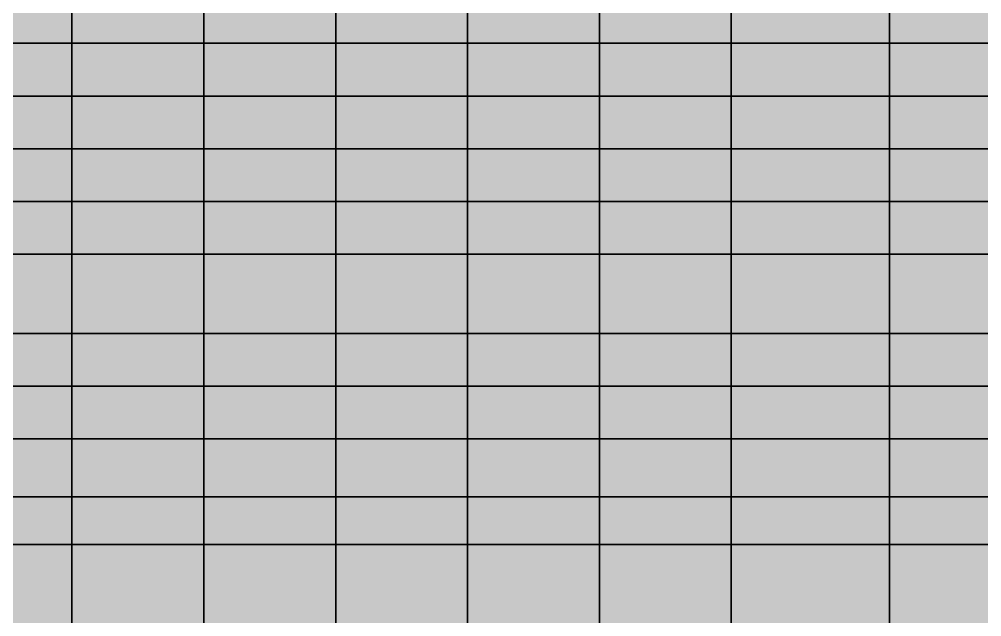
# Model space of a CAD drawing. Header units: inches. Extents: x -100 to 146, y -140 to 41.
# Drawn here: x 63.5 to 81.75, y -29.87 to -18.54 of the extents above; entities that cross this region are included whole.
import ezdxf

# ---------------------------------------------------------------- set-up
doc = ezdxf.new("R2010")
doc.units = ezdxf.units.IN
doc.header["$MEASUREMENT"] = 0
for name, color, linetype in [('Contour 1-01', 7, 'Continuous'), ('Mesh-Ac1①', 7, 'Continuous'), ('Mesh-埋立土(水中)', 7, 'Continuous'), ('Undeformed Mesh-Ac1①', 7, 'Continuous'), ('Undeformed Mesh-埋立土(水中)', 7, 'Continuous')]:
    doc.layers.add(name, color=color, linetype=linetype)

msp = doc.modelspace()

# ---------------------------------------------------------------- linework, layer by layer
at = {"color": 7, "true_color": 0xffffff, "transparency": 33554687}
for points in [[(62.5, -19), (64.5, -19), (64.5, -18)], [(62.5, -19), (64.5, -18), (62.5, -18)], [(64.5, -19), (67, -19), (67, -18)], [(64.5, -19), (67, -18), (64.5, -18)], [(69.5, -19), (69.5, -18), (67, -18)], [(69.5, -19), (67, -18), (67, -19)], [(69.5, -19), (72, -19), (72, -18)], [(69.5, -19), (72, -18), (69.5, -18)], [(74.5, -19), (74.5, -18), (72, -18)], [(74.5, -19), (72, -18), (72, -19)], [(74.5, -19), (77, -19), (77, -18)], [(74.5, -19), (77, -18), (74.5, -18)], [(80, -19), (80, -18), (77, -18)], [(80, -19), (77, -18), (77, -19)], [(80, -19), (84, -19), (84, -18)], [(80, -19), (84, -18), (80, -18)], [(62.5, -20), (64.5, -20), (64.5, -19)], [(62.5, -20), (64.5, -19), (62.5, -19)], [(64.5, -20), (67, -20), (67, -19)], [(64.5, -20), (67, -19), (64.5, -19)], [(67, -20), (69.5, -20), (69.5, -19)], [(67, -20), (69.5, -19), (67, -19)], [(69.5, -20), (72, -20), (72, -19)], [(69.5, -20), (72, -19), (69.5, -19)], [(74.5, -20), (74.5, -19), (72, -19)], [(74.5, -20), (72, -19), (72, -20)], [(74.5, -20), (77, -20), (77, -19)], [(74.5, -20), (77, -19), (74.5, -19)], [(77, -20), (80, -20), (80, -19)], [(77, -20), (80, -19), (77, -19)], [(80, -20), (84, -20), (84, -19)], [(80, -20), (84, -19), (80, -19)], [(62.5, -21), (64.5, -21), (64.5, -20)], [(62.5, -21), (64.5, -20), (62.5, -20)], [(64.5, -21), (67, -21), (67, -20)], [(64.5, -21), (67, -20), (64.5, -20)], [(67, -21), (69.5, -21), (69.5, -20)], [(67, -21), (69.5, -20), (67, -20)], [(69.5, -21), (72, -21), (72, -20)], [(69.5, -21), (72, -20), (69.5, -20)], [(74.5, -21), (74.5, -20), (72, -20)], [(74.5, -21), (72, -20), (72, -21)], [(74.5, -21), (77, -21), (77, -20)], [(74.5, -21), (77, -20), (74.5, -20)], [(77, -21), (80, -21), (80, -20)], [(77, -21), (80, -20), (77, -20)], [(80, -21), (84, -21), (84, -20)], [(80, -21), (84, -20), (80, -20)], [(62.5, -22), (64.5, -22), (64.5, -21)], [(62.5, -22), (64.5, -21), (62.5, -21)], [(64.5, -22), (67, -22), (67, -21)], [(64.5, -22), (67, -21), (64.5, -21)], [(67, -22), (69.5, -22), (69.5, -21)], [(67, -22), (69.5, -21), (67, -21)], [(69.5, -22), (72, -22), (72, -21)], [(69.5, -22), (72, -21), (69.5, -21)], [(74.5, -22), (74.5, -21), (72, -21)], [(74.5, -22), (72, -21), (72, -22)], [(74.5, -22), (77, -22), (77, -21)], [(74.5, -22), (77, -21), (74.5, -21)], [(77, -22), (80, -22), (80, -21)], [(77, -22), (80, -21), (77, -21)], [(80, -22), (84, -22), (84, -21)], [(80, -22), (84, -21), (80, -21)], [(62.5, -23), (64.5, -23), (64.5, -22)], [(62.5, -23), (64.5, -22), (62.5, -22)], [(64.5, -23), (67, -23), (67, -22)], [(64.5, -23), (67, -22), (64.5, -22)], [(67, -23), (69.5, -23), (69.5, -22)], [(67, -23), (69.5, -22), (67, -22)], [(69.5, -23), (72, -23), (72, -22)], [(69.5, -23), (72, -22), (69.5, -22)], [(72, -23), (74.5, -23), (74.5, -22)], [(72, -23), (74.5, -22), (72, -22)], [(74.5, -23), (77, -23), (77, -22)], [(74.5, -23), (77, -22), (74.5, -22)], [(77, -23), (80, -23), (80, -22)], [(77, -23), (80, -22), (77, -22)], [(80, -23), (84, -23), (84, -22)], [(80, -23), (84, -22), (80, -22)], [(62.5, -24.5), (64.5, -24.5), (64.5, -23)], [(62.5, -24.5), (64.5, -23), (62.5, -23)], [(64.5, -24.5), (67, -24.5), (67, -23)], [(64.5, -24.5), (67, -23), (64.5, -23)], [(67, -24.5), (69.5, -24.5), (69.5, -23)], [(67, -24.5), (69.5, -23), (67, -23)], [(69.5, -24.5), (72, -24.5), (72, -23)], [(69.5, -24.5), (72, -23), (69.5, -23)], [(74.5, -24.5), (74.5, -23), (72, -23)], [(74.5, -24.5), (72, -23), (72, -24.5)], [(74.5, -24.5), (77, -24.5), (77, -23)], [(74.5, -24.5), (77, -23), (74.5, -23)], [(77, -24.5), (80, -24.5), (80, -23)], [(77, -24.5), (80, -23), (77, -23)], [(80, -24.5), (84, -24.5), (84, -23)], [(80, -24.5), (84, -23), (80, -23)], [(62.5, -25.5), (64.5, -25.5), (64.5, -24.5)], [(62.5, -25.5), (64.5, -24.5), (62.5, -24.5)], [(64.5, -25.5), (67, -25.5), (67, -24.5)], [(64.5, -25.5), (67, -24.5), (64.5, -24.5)], [(67, -25.5), (69.5, -25.5), (69.5, -24.5)], [(67, -25.5), (69.5, -24.5), (67, -24.5)], [(69.5, -25.5), (72, -25.5), (72, -24.5)], [(69.5, -25.5), (72, -24.5), (69.5, -24.5)], [(74.5, -25.5), (74.5, -24.5), (72, -24.5)], [(74.5, -25.5), (72, -24.5), (72, -25.5)], [(74.5, -25.5), (77, -25.5), (77, -24.5)], [(74.5, -25.5), (77, -24.5), (74.5, -24.5)], [(77, -25.5), (80, -25.5), (80, -24.5)], [(77, -25.5), (80, -24.5), (77, -24.5)], [(80, -25.5), (84, -25.5), (84, -24.5)], [(80, -25.5), (84, -24.5), (80, -24.5)], [(62.5, -26.5), (64.5, -26.5), (64.5, -25.5)], [(62.5, -26.5), (64.5, -25.5), (62.5, -25.5)], [(64.5, -26.5), (67, -26.5), (67, -25.5)], [(64.5, -26.5), (67, -25.5), (64.5, -25.5)], [(67, -26.5), (69.5, -26.5), (69.5, -25.5)], [(67, -26.5), (69.5, -25.5), (67, -25.5)], [(69.5, -26.5), (72, -26.5), (72, -25.5)], [(69.5, -26.5), (72, -25.5), (69.5, -25.5)], [(74.5, -26.5), (74.5, -25.5), (72, -25.5)], [(74.5, -26.5), (72, -25.5), (72, -26.5)], [(74.5, -26.5), (77, -26.5), (77, -25.5)], [(74.5, -26.5), (77, -25.5), (74.5, -25.5)], [(77, -26.5), (80, -26.5), (80, -25.5)], [(77, -26.5), (80, -25.5), (77, -25.5)], [(80, -26.5), (84, -26.5), (84, -25.5)], [(80, -26.5), (84, -25.5), (80, -25.5)], [(62.5, -27.6), (64.5, -27.6), (64.5, -26.5)], [(62.5, -27.6), (64.5, -26.5), (62.5, -26.5)], [(64.5, -27.6), (67, -27.6), (67, -26.5)], [(64.5, -27.6), (67, -26.5), (64.5, -26.5)], [(67, -27.6), (69.5, -27.6), (69.5, -26.5)], [(67, -27.6), (69.5, -26.5), (67, -26.5)], [(69.5, -27.6), (72, -27.6), (72, -26.5)], [(69.5, -27.6), (72, -26.5), (69.5, -26.5)], [(74.5, -27.6), (74.5, -26.5), (72, -26.5)], [(74.5, -27.6), (72, -26.5), (72, -27.6)], [(74.5, -27.6), (77, -27.6), (77, -26.5)], [(74.5, -27.6), (77, -26.5), (74.5, -26.5)], [(77, -27.6), (80, -27.6), (80, -26.5)], [(77, -27.6), (80, -26.5), (77, -26.5)], [(80, -27.6), (84, -27.6), (84, -26.5)], [(80, -27.6), (84, -26.5), (80, -26.5)], [(62.5, -28.5), (64.5, -28.5), (64.5, -27.6)], [(62.5, -28.5), (64.5, -27.6), (62.5, -27.6)], [(64.5, -28.5), (67, -28.5), (67, -27.6)], [(64.5, -28.5), (67, -27.6), (64.5, -27.6)], [(67, -28.5), (69.5, -28.5), (69.5, -27.6)], [(67, -28.5), (69.5, -27.6), (67, -27.6)], [(69.5, -28.5), (72, -28.5), (72, -27.6)], [(69.5, -28.5), (72, -27.6), (69.5, -27.6)], [(74.5, -28.5), (74.5, -27.6), (72, -27.6)], [(74.5, -28.5), (72, -27.6), (72, -28.5)], [(74.5, -28.5), (77, -28.5), (77, -27.6)], [(74.5, -28.5), (77, -27.6), (74.5, -27.6)], [(77, -28.5), (80, -28.5), (80, -27.6)], [(77, -28.5), (80, -27.6), (77, -27.6)], [(80, -28.5), (84, -28.5), (84, -27.6)], [(80, -28.5), (84, -27.6), (80, -27.6)], [(64.5, -28.5), (62.5, -28.5), (62.5, -30.1)], [(64.5, -28.5), (62.5, -30.1), (64.5, -30.1)], [(67, -28.5), (64.5, -28.5), (64.5, -30.1)], [(67, -28.5), (64.5, -30.1), (67, -30.1)], [(69.5, -30.1), (69.5, -28.5), (67, -28.5)], [(69.5, -30.1), (67, -28.5), (67, -30.1)], [(72, -28.5), (69.5, -28.5), (69.5, -30.1)], [(72, -28.5), (69.5, -30.1), (72, -30.1)], [(74.5, -30.1), (74.5, -28.5), (72, -28.5)], [(74.5, -30.1), (72, -28.5), (72, -30.1)], [(77, -28.5), (74.5, -28.5), (74.5, -30.1)], [(77, -28.5), (74.5, -30.1), (77, -30.1)], [(80, -30.1), (80, -28.5), (77, -28.5)], [(80, -30.1), (77, -28.5), (77, -30.1)], [(84, -28.5), (80, -28.5), (80, -30.1)], [(84, -28.5), (80, -30.1), (84, -30.1)]]:
    msp.add_solid(points, dxfattribs=at)
at = {"layer": 'Contour 1-01', "color": 5, "true_color": 0x0000ff}
for points in [[(62.5, -19), (64.5, -19), (64.5, -18)], [(62.5, -19), (64.5, -18), (62.5, -18)], [(64.5, -19), (67, -19), (67, -18)], [(64.5, -19), (67, -18), (64.5, -18)], [(69.5, -19), (69.5, -18), (67, -18)], [(69.5, -19), (67, -18), (67, -19)], [(69.5, -19), (72, -19), (72, -18)], [(69.5, -19), (72, -18), (69.5, -18)], [(74.5, -19), (74.5, -18), (72, -18)], [(74.5, -19), (72, -18), (72, -19)], [(74.5, -19), (77, -19), (77, -18)], [(74.5, -19), (77, -18), (74.5, -18)], [(80, -19), (80, -18), (77, -18)], [(80, -19), (77, -18), (77, -19)], [(80, -19), (84, -19), (84, -18)], [(80, -19), (84, -18), (80, -18)], [(62.5, -20), (64.5, -20), (64.5, -19)], [(62.5, -20), (64.5, -19), (62.5, -19)], [(64.5, -20), (67, -20), (67, -19)], [(64.5, -20), (67, -19), (64.5, -19)], [(67, -20), (69.5, -20), (69.5, -19)], [(67, -20), (69.5, -19), (67, -19)], [(69.5, -20), (72, -20), (72, -19)], [(69.5, -20), (72, -19), (69.5, -19)], [(74.5, -20), (74.5, -19), (72, -19)], [(74.5, -20), (72, -19), (72, -20)], [(74.5, -20), (77, -20), (77, -19)], [(74.5, -20), (77, -19), (74.5, -19)], [(77, -20), (80, -20), (80, -19)], [(77, -20), (80, -19), (77, -19)], [(80, -20), (84, -20), (84, -19)], [(80, -20), (84, -19), (80, -19)], [(62.5, -21), (64.5, -21), (64.5, -20)], [(62.5, -21), (64.5, -20), (62.5, -20)], [(64.5, -21), (67, -21), (67, -20)], [(64.5, -21), (67, -20), (64.5, -20)], [(67, -21), (69.5, -21), (69.5, -20)], [(67, -21), (69.5, -20), (67, -20)], [(69.5, -21), (72, -21), (72, -20)], [(69.5, -21), (72, -20), (69.5, -20)], [(74.5, -21), (74.5, -20), (72, -20)], [(74.5, -21), (72, -20), (72, -21)], [(74.5, -21), (77, -21), (77, -20)], [(74.5, -21), (77, -20), (74.5, -20)], [(77, -21), (80, -21), (80, -20)], [(77, -21), (80, -20), (77, -20)], [(80, -21), (84, -21), (84, -20)], [(80, -21), (84, -20), (80, -20)], [(62.5, -22), (64.5, -22), (64.5, -21)], [(62.5, -22), (64.5, -21), (62.5, -21)], [(64.5, -22), (67, -22), (67, -21)], [(64.5, -22), (67, -21), (64.5, -21)], [(67, -22), (69.5, -22), (69.5, -21)], [(67, -22), (69.5, -21), (67, -21)], [(69.5, -22), (72, -22), (72, -21)], [(69.5, -22), (72, -21), (69.5, -21)], [(74.5, -22), (74.5, -21), (72, -21)], [(74.5, -22), (72, -21), (72, -22)], [(74.5, -22), (77, -22), (77, -21)], [(74.5, -22), (77, -21), (74.5, -21)], [(77, -22), (80, -22), (80, -21)], [(77, -22), (80, -21), (77, -21)], [(80, -22), (84, -22), (84, -21)], [(80, -22), (84, -21), (80, -21)], [(62.5, -23), (64.5, -23), (64.5, -22)], [(62.5, -23), (64.5, -22), (62.5, -22)], [(64.5, -23), (67, -23), (67, -22)], [(64.5, -23), (67, -22), (64.5, -22)], [(67, -23), (69.5, -23), (69.5, -22)], [(67, -23), (69.5, -22), (67, -22)], [(69.5, -23), (72, -23), (72, -22)], [(69.5, -23), (72, -22), (69.5, -22)], [(72, -23), (74.5, -23), (74.5, -22)], [(72, -23), (74.5, -22), (72, -22)], [(74.5, -23), (77, -23), (77, -22)], [(74.5, -23), (77, -22), (74.5, -22)], [(77, -23), (80, -23), (80, -22)], [(77, -23), (80, -22), (77, -22)], [(80, -23), (84, -23), (84, -22)], [(80, -23), (84, -22), (80, -22)], [(62.5, -24.5), (64.5, -24.5), (64.5, -23)], [(62.5, -24.5), (64.5, -23), (62.5, -23)], [(64.5, -24.5), (67, -24.5), (67, -23)], [(64.5, -24.5), (67, -23), (64.5, -23)], [(67, -24.5), (69.5, -24.5), (69.5, -23)], [(67, -24.5), (69.5, -23), (67, -23)], [(69.5, -24.5), (72, -24.5), (72, -23)], [(69.5, -24.5), (72, -23), (69.5, -23)], [(74.5, -24.5), (74.5, -23), (72, -23)], [(74.5, -24.5), (72, -23), (72, -24.5)], [(74.5, -24.5), (77, -24.5), (77, -23)], [(74.5, -24.5), (77, -23), (74.5, -23)], [(77, -24.5), (80, -24.5), (80, -23)], [(77, -24.5), (80, -23), (77, -23)], [(80, -24.5), (84, -24.5), (84, -23)], [(80, -24.5), (84, -23), (80, -23)], [(62.5, -25.5), (64.5, -25.5), (64.5, -24.5)], [(62.5, -25.5), (64.5, -24.5), (62.5, -24.5)], [(64.5, -25.5), (67, -25.5), (67, -24.5)], [(64.5, -25.5), (67, -24.5), (64.5, -24.5)], [(67, -25.5), (69.5, -25.5), (69.5, -24.5)], [(67, -25.5), (69.5, -24.5), (67, -24.5)], [(69.5, -25.5), (72, -25.5), (72, -24.5)], [(69.5, -25.5), (72, -24.5), (69.5, -24.5)], [(74.5, -25.5), (74.5, -24.5), (72, -24.5)], [(74.5, -25.5), (72, -24.5), (72, -25.5)], [(74.5, -25.5), (77, -25.5), (77, -24.5)], [(74.5, -25.5), (77, -24.5), (74.5, -24.5)], [(77, -25.5), (80, -25.5), (80, -24.5)], [(77, -25.5), (80, -24.5), (77, -24.5)], [(80, -25.5), (84, -25.5), (84, -24.5)], [(80, -25.5), (84, -24.5), (80, -24.5)], [(62.5, -26.5), (64.5, -26.5), (64.5, -25.5)], [(62.5, -26.5), (64.5, -25.5), (62.5, -25.5)], [(64.5, -26.5), (67, -26.5), (67, -25.5)], [(64.5, -26.5), (67, -25.5), (64.5, -25.5)], [(67, -26.5), (69.5, -26.5), (69.5, -25.5)], [(67, -26.5), (69.5, -25.5), (67, -25.5)], [(69.5, -26.5), (72, -26.5), (72, -25.5)], [(69.5, -26.5), (72, -25.5), (69.5, -25.5)], [(74.5, -26.5), (74.5, -25.5), (72, -25.5)], [(74.5, -26.5), (72, -25.5), (72, -26.5)], [(74.5, -26.5), (77, -26.5), (77, -25.5)], [(74.5, -26.5), (77, -25.5), (74.5, -25.5)], [(77, -26.5), (80, -26.5), (80, -25.5)], [(77, -26.5), (80, -25.5), (77, -25.5)], [(80, -26.5), (84, -26.5), (84, -25.5)], [(80, -26.5), (84, -25.5), (80, -25.5)], [(62.5, -27.6), (64.5, -27.6), (64.5, -26.5)], [(62.5, -27.6), (64.5, -26.5), (62.5, -26.5)], [(64.5, -27.6), (67, -27.6), (67, -26.5)], [(64.5, -27.6), (67, -26.5), (64.5, -26.5)], [(67, -27.6), (69.5, -27.6), (69.5, -26.5)], [(67, -27.6), (69.5, -26.5), (67, -26.5)], [(69.5, -27.6), (72, -27.6), (72, -26.5)], [(69.5, -27.6), (72, -26.5), (69.5, -26.5)], [(74.5, -27.6), (74.5, -26.5), (72, -26.5)], [(74.5, -27.6), (72, -26.5), (72, -27.6)], [(74.5, -27.6), (77, -27.6), (77, -26.5)], [(74.5, -27.6), (77, -26.5), (74.5, -26.5)], [(77, -27.6), (80, -27.6), (80, -26.5)], [(77, -27.6), (80, -26.5), (77, -26.5)], [(80, -27.6), (84, -27.6), (84, -26.5)], [(80, -27.6), (84, -26.5), (80, -26.5)], [(62.5, -28.5), (64.5, -28.5), (64.5, -27.6)], [(62.5, -28.5), (64.5, -27.6), (62.5, -27.6)], [(64.5, -28.5), (67, -28.5), (67, -27.6)], [(64.5, -28.5), (67, -27.6), (64.5, -27.6)], [(67, -28.5), (69.5, -28.5), (69.5, -27.6)], [(67, -28.5), (69.5, -27.6), (67, -27.6)], [(69.5, -28.5), (72, -28.5), (72, -27.6)], [(69.5, -28.5), (72, -27.6), (69.5, -27.6)], [(74.5, -28.5), (74.5, -27.6), (72, -27.6)], [(74.5, -28.5), (72, -27.6), (72, -28.5)], [(74.5, -28.5), (77, -28.5), (77, -27.6)], [(74.5, -28.5), (77, -27.6), (74.5, -27.6)], [(77, -28.5), (80, -28.5), (80, -27.6)], [(77, -28.5), (80, -27.6), (77, -27.6)], [(80, -28.5), (84, -28.5), (84, -27.6)], [(80, -28.5), (84, -27.6), (80, -27.6)], [(64.5, -28.5), (62.5, -28.5), (62.5, -30.1)], [(64.5, -28.5), (62.5, -30.1), (64.5, -30.1)], [(67, -28.5), (64.5, -28.5), (64.5, -30.1)], [(67, -28.5), (64.5, -30.1), (67, -30.1)], [(69.5, -30.1), (69.5, -28.5), (67, -28.5)], [(69.5, -30.1), (67, -28.5), (67, -30.1)], [(72, -28.5), (69.5, -28.5), (69.5, -30.1)], [(72, -28.5), (69.5, -30.1), (72, -30.1)], [(74.5, -30.1), (74.5, -28.5), (72, -28.5)], [(74.5, -30.1), (72, -28.5), (72, -30.1)], [(77, -28.5), (74.5, -28.5), (74.5, -30.1)], [(77, -28.5), (74.5, -30.1), (77, -30.1)], [(80, -30.1), (80, -28.5), (77, -28.5)], [(80, -30.1), (77, -28.5), (77, -30.1)], [(84, -28.5), (80, -28.5), (80, -30.1)], [(84, -28.5), (80, -30.1), (84, -30.1)]]:
    msp.add_solid(points, dxfattribs=at)
at = {"layer": 'Mesh-Ac1①', "color": 18, "true_color": 0x000000, "transparency": 33554559}
for p, q in [((64.5, -24.5), (62.5, -24.5)), ((64.5, -25.5), (64.5, -24.5)), ((67, -24.5), (64.5, -24.5)), ((64.5, -24.5), (64.5, -25.5)), ((67, -25.5), (67, -24.5)), ((69.5, -24.5), (67, -24.5)), ((67, -24.5), (67, -25.5)), ((69.5, -25.5), (69.5, -24.5)), ((72, -24.5), (69.5, -24.5)), ((69.5, -24.5), (69.5, -25.5)), ((72, -25.5), (72, -24.5)), ((74.5, -24.5), (72, -24.5)), ((72, -24.5), (72, -25.5)), ((74.5, -25.5), (74.5, -24.5)), ((77, -24.5), (74.5, -24.5)), ((74.5, -24.5), (74.5, -25.5)), ((77, -25.5), (77, -24.5)), ((80, -24.5), (77, -24.5)), ((77, -24.5), (77, -25.5)), ((80, -25.5), (80, -24.5)), ((84, -24.5), (80, -24.5)), ((80, -24.5), (80, -25.5)), ((64.5, -25.5), (62.5, -25.5)), ((62.5, -25.5), (64.5, -25.5)), ((64.5, -26.5), (64.5, -25.5)), ((67, -25.5), (64.5, -25.5)), ((64.5, -25.5), (64.5, -26.5)), ((64.5, -25.5), (67, -25.5)), ((67, -26.5), (67, -25.5)), ((67, -25.5), (69.5, -25.5)), ((69.5, -25.5), (67, -25.5)), ((67, -25.5), (67, -26.5)), ((69.5, -26.5), (69.5, -25.5)), ((72, -25.5), (69.5, -25.5)), ((69.5, -25.5), (69.5, -26.5)), ((69.5, -25.5), (72, -25.5)), ((72, -26.5), (72, -25.5)), ((74.5, -25.5), (72, -25.5)), ((72, -25.5), (72, -26.5)), ((72, -25.5), (74.5, -25.5)), ((74.5, -26.5), (74.5, -25.5)), ((77, -25.5), (74.5, -25.5)), ((74.5, -25.5), (74.5, -26.5)), ((74.5, -25.5), (77, -25.5)), ((77, -26.5), (77, -25.5)), ((77, -25.5), (80, -25.5)), ((80, -25.5), (77, -25.5)), ((77, -25.5), (77, -26.5)), ((80, -26.5), (80, -25.5)), ((84, -25.5), (80, -25.5)), ((80, -25.5), (80, -26.5)), ((80, -25.5), (84, -25.5)), ((64.5, -26.5), (62.5, -26.5)), ((62.5, -26.5), (64.5, -26.5)), ((64.5, -27.6), (64.5, -26.5)), ((67, -26.5), (64.5, -26.5)), ((64.5, -26.5), (64.5, -27.6)), ((64.5, -26.5), (67, -26.5)), ((67, -27.6), (67, -26.5)), ((69.5, -26.5), (67, -26.5)), ((67, -26.5), (67, -27.6)), ((67, -26.5), (69.5, -26.5)), ((69.5, -27.6), (69.5, -26.5)), ((72, -26.5), (69.5, -26.5)), ((69.5, -26.5), (69.5, -27.6)), ((69.5, -26.5), (72, -26.5)), ((72, -27.6), (72, -26.5)), ((74.5, -26.5), (72, -26.5)), ((72, -26.5), (72, -27.6)), ((72, -26.5), (74.5, -26.5)), ((74.5, -27.6), (74.5, -26.5)), ((77, -26.5), (74.5, -26.5)), ((74.5, -26.5), (74.5, -27.6)), ((74.5, -26.5), (77, -26.5)), ((77, -27.6), (77, -26.5)), ((80, -26.5), (77, -26.5)), ((77, -26.5), (77, -27.6)), ((77, -26.5), (80, -26.5)), ((80, -27.6), (80, -26.5)), ((84, -26.5), (80, -26.5)), ((80, -26.5), (80, -27.6)), ((80, -26.5), (84, -26.5)), ((64.5, -27.6), (62.5, -27.6)), ((62.5, -27.6), (64.5, -27.6)), ((64.5, -28.5), (64.5, -27.6)), ((67, -27.6), (64.5, -27.6)), ((64.5, -27.6), (64.5, -28.5)), ((64.5, -27.6), (67, -27.6)), ((67, -28.5), (67, -27.6)), ((69.5, -27.6), (67, -27.6)), ((67, -27.6), (67, -28.5)), ((67, -27.6), (69.5, -27.6)), ((69.5, -28.5), (69.5, -27.6)), ((72, -27.6), (69.5, -27.6)), ((69.5, -27.6), (69.5, -28.5)), ((69.5, -27.6), (72, -27.6)), ((72, -28.5), (72, -27.6)), ((74.5, -27.6), (72, -27.6)), ((72, -27.6), (72, -28.5)), ((72, -27.6), (74.5, -27.6)), ((74.5, -28.5), (74.5, -27.6)), ((77, -27.6), (74.5, -27.6)), ((74.5, -27.6), (74.5, -28.5)), ((74.5, -27.6), (77, -27.6)), ((77, -28.5), (77, -27.6)), ((80, -27.6), (77, -27.6)), ((77, -27.6), (77, -28.5)), ((77, -27.6), (80, -27.6)), ((80, -28.5), (80, -27.6)), ((84, -27.6), (80, -27.6)), ((80, -27.6), (80, -28.5)), ((80, -27.6), (84, -27.6)), ((64.5, -28.5), (62.5, -28.5)), ((62.5, -28.5), (64.5, -28.5)), ((64.5, -30.1), (64.5, -28.5)), ((67, -28.5), (64.5, -28.5)), ((64.5, -28.5), (64.5, -30.1)), ((64.5, -28.5), (67, -28.5)), ((67, -30.1), (67, -28.5)), ((69.5, -28.5), (67, -28.5)), ((67, -28.5), (67, -30.1)), ((67, -28.5), (69.5, -28.5)), ((69.5, -30.1), (69.5, -28.5)), ((72, -28.5), (69.5, -28.5)), ((69.5, -28.5), (69.5, -30.1)), ((69.5, -28.5), (72, -28.5)), ((72, -30.1), (72, -28.5)), ((74.5, -28.5), (72, -28.5)), ((72, -28.5), (72, -30.1)), ((72, -28.5), (74.5, -28.5)), ((74.5, -30.1), (74.5, -28.5)), ((77, -28.5), (74.5, -28.5)), ((74.5, -28.5), (74.5, -30.1)), ((74.5, -28.5), (77, -28.5)), ((77, -30.1), (77, -28.5)), ((80, -28.5), (77, -28.5)), ((77, -28.5), (77, -30.1)), ((77, -28.5), (80, -28.5)), ((80, -30.1), (80, -28.5)), ((84, -28.5), (80, -28.5)), ((80, -28.5), (80, -30.1)), ((80, -28.5), (84, -28.5))]:
    msp.add_line(p, q, dxfattribs=at)
at = {"layer": 'Mesh-埋立土(水中)', "color": 18, "true_color": 0x000000, "transparency": 33554559}
for p, q in [((64.5, -19), (64.5, -18)), ((64.5, -18), (64.5, -19)), ((67, -19), (67, -18)), ((67, -18), (67, -19)), ((69.5, -19), (69.5, -18)), ((69.5, -18), (69.5, -19)), ((72, -19), (72, -18)), ((72, -18), (72, -19)), ((74.5, -19), (74.5, -18)), ((74.5, -18), (74.5, -19)), ((77, -19), (77, -18)), ((77, -18), (77, -19)), ((80, -19), (80, -18)), ((80, -18), (80, -19)), ((64.5, -19), (62.5, -19)), ((62.5, -19), (64.5, -19)), ((64.5, -20), (64.5, -19)), ((67, -19), (64.5, -19)), ((64.5, -19), (64.5, -20)), ((64.5, -19), (67, -19)), ((67, -20), (67, -19)), ((69.5, -19), (67, -19)), ((67, -19), (67, -20)), ((67, -19), (69.5, -19)), ((69.5, -20), (69.5, -19)), ((72, -19), (69.5, -19)), ((69.5, -19), (69.5, -20)), ((69.5, -19), (72, -19)), ((72, -20), (72, -19)), ((74.5, -19), (72, -19)), ((72, -19), (72, -20)), ((72, -19), (74.5, -19)), ((74.5, -20), (74.5, -19)), ((77, -19), (74.5, -19)), ((74.5, -19), (74.5, -20)), ((74.5, -19), (77, -19)), ((77, -20), (77, -19)), ((80, -19), (77, -19)), ((77, -19), (77, -20)), ((77, -19), (80, -19)), ((80, -20), (80, -19)), ((84, -19), (80, -19)), ((80, -19), (80, -20)), ((80, -19), (84, -19)), ((64.5, -20), (62.5, -20)), ((62.5, -20), (64.5, -20)), ((64.5, -21), (64.5, -20)), ((67, -20), (64.5, -20)), ((64.5, -20), (64.5, -21)), ((64.5, -20), (67, -20)), ((67, -21), (67, -20)), ((69.5, -20), (67, -20)), ((67, -20), (67, -21)), ((67, -20), (69.5, -20)), ((69.5, -21), (69.5, -20)), ((72, -20), (69.5, -20)), ((69.5, -20), (69.5, -21)), ((69.5, -20), (72, -20)), ((72, -21), (72, -20)), ((74.5, -20), (72, -20)), ((72, -20), (72, -21)), ((72, -20), (74.5, -20)), ((74.5, -21), (74.5, -20)), ((77, -20), (74.5, -20)), ((74.5, -20), (74.5, -21)), ((74.5, -20), (77, -20)), ((77, -21), (77, -20)), ((80, -20), (77, -20)), ((77, -20), (77, -21)), ((77, -20), (80, -20)), ((80, -21), (80, -20)), ((84, -20), (80, -20)), ((80, -20), (80, -21)), ((80, -20), (84, -20)), ((64.5, -21), (62.5, -21)), ((62.5, -21), (64.5, -21)), ((64.5, -22), (64.5, -21)), ((64.5, -21), (67, -21)), ((67, -21), (64.5, -21)), ((64.5, -21), (64.5, -22)), ((67, -22), (67, -21)), ((69.5, -21), (67, -21)), ((67, -21), (67, -22)), ((67, -21), (69.5, -21)), ((69.5, -22), (69.5, -21)), ((72, -21), (69.5, -21)), ((69.5, -21), (69.5, -22)), ((69.5, -21), (72, -21)), ((72, -22), (72, -21)), ((74.5, -21), (72, -21)), ((72, -21), (72, -22)), ((72, -21), (74.5, -21)), ((74.5, -22), (74.5, -21)), ((74.5, -21), (77, -21)), ((77, -21), (74.5, -21)), ((74.5, -21), (74.5, -22)), ((77, -22), (77, -21)), ((80, -21), (77, -21)), ((77, -21), (77, -22)), ((77, -21), (80, -21)), ((80, -22), (80, -21)), ((84, -21), (80, -21)), ((80, -21), (80, -22)), ((80, -21), (84, -21)), ((64.5, -22), (62.5, -22)), ((62.5, -22), (64.5, -22)), ((64.5, -23), (64.5, -22)), ((67, -22), (64.5, -22)), ((64.5, -22), (64.5, -23)), ((64.5, -22), (67, -22)), ((67, -23), (67, -22)), ((69.5, -22), (67, -22)), ((67, -22), (67, -23)), ((67, -22), (69.5, -22)), ((69.5, -23), (69.5, -22)), ((72, -22), (69.5, -22)), ((69.5, -22), (69.5, -23)), ((69.5, -22), (72, -22)), ((72, -23), (72, -22)), ((74.5, -22), (72, -22)), ((72, -22), (72, -23)), ((72, -22), (74.5, -22)), ((74.5, -23), (74.5, -22)), ((77, -22), (74.5, -22)), ((74.5, -22), (74.5, -23)), ((74.5, -22), (77, -22)), ((77, -23), (77, -22)), ((80, -22), (77, -22)), ((77, -22), (77, -23)), ((77, -22), (80, -22)), ((80, -23), (80, -22)), ((84, -22), (80, -22)), ((80, -22), (80, -23)), ((80, -22), (84, -22)), ((64.5, -23), (62.5, -23)), ((62.5, -23), (64.5, -23)), ((64.5, -24.5), (64.5, -23)), ((67, -23), (64.5, -23)), ((64.5, -23), (64.5, -24.5)), ((64.5, -23), (67, -23)), ((67, -24.5), (67, -23)), ((69.5, -23), (67, -23)), ((67, -23), (67, -24.5)), ((67, -23), (69.5, -23)), ((69.5, -24.5), (69.5, -23)), ((72, -23), (69.5, -23)), ((69.5, -23), (69.5, -24.5)), ((69.5, -23), (72, -23)), ((72, -24.5), (72, -23)), ((74.5, -23), (72, -23)), ((72, -23), (72, -24.5)), ((72, -23), (74.5, -23)), ((74.5, -24.5), (74.5, -23)), ((77, -23), (74.5, -23)), ((74.5, -23), (74.5, -24.5)), ((74.5, -23), (77, -23)), ((77, -24.5), (77, -23)), ((80, -23), (77, -23)), ((77, -23), (77, -24.5)), ((77, -23), (80, -23)), ((80, -24.5), (80, -23)), ((84, -23), (80, -23)), ((80, -23), (80, -24.5)), ((80, -23), (84, -23)), ((62.5, -24.5), (64.5, -24.5)), ((64.5, -24.5), (67, -24.5)), ((67, -24.5), (69.5, -24.5)), ((69.5, -24.5), (72, -24.5)), ((72, -24.5), (74.5, -24.5)), ((74.5, -24.5), (77, -24.5)), ((77, -24.5), (80, -24.5)), ((80, -24.5), (84, -24.5))]:
    msp.add_line(p, q, dxfattribs=at)
at = {"layer": 'Undeformed Mesh-Ac1①', "color": 8, "true_color": 0x808080, "transparency": 33554687}
for p, q in [((64.5, -24.5), (62.5, -24.5)), ((64.5, -25.5), (64.5, -24.5)), ((67, -24.5), (64.5, -24.5)), ((64.5, -24.5), (64.5, -25.5)), ((67, -25.5), (67, -24.5)), ((69.5, -24.5), (67, -24.5)), ((67, -24.5), (67, -25.5)), ((69.5, -25.5), (69.5, -24.5)), ((72, -24.5), (69.5, -24.5)), ((69.5, -24.5), (69.5, -25.5)), ((72, -25.5), (72, -24.5)), ((74.5, -24.5), (72, -24.5)), ((72, -24.5), (72, -25.5)), ((74.5, -25.5), (74.5, -24.5)), ((77, -24.5), (74.5, -24.5)), ((74.5, -24.5), (74.5, -25.5)), ((77, -25.5), (77, -24.5)), ((80, -24.5), (77, -24.5)), ((77, -24.5), (77, -25.5)), ((80, -25.5), (80, -24.5)), ((84, -24.5), (80, -24.5)), ((80, -24.5), (80, -25.5)), ((64.5, -25.5), (62.5, -25.5)), ((62.5, -25.5), (64.5, -25.5)), ((64.5, -26.5), (64.5, -25.5)), ((67, -25.5), (64.5, -25.5)), ((64.5, -25.5), (64.5, -26.5)), ((64.5, -25.5), (67, -25.5)), ((67, -26.5), (67, -25.5)), ((67, -25.5), (69.5, -25.5)), ((69.5, -25.5), (67, -25.5)), ((67, -25.5), (67, -26.5)), ((69.5, -26.5), (69.5, -25.5)), ((72, -25.5), (69.5, -25.5)), ((69.5, -25.5), (69.5, -26.5)), ((69.5, -25.5), (72, -25.5)), ((72, -26.5), (72, -25.5)), ((74.5, -25.5), (72, -25.5)), ((72, -25.5), (72, -26.5)), ((72, -25.5), (74.5, -25.5)), ((74.5, -26.5), (74.5, -25.5)), ((77, -25.5), (74.5, -25.5)), ((74.5, -25.5), (74.5, -26.5)), ((74.5, -25.5), (77, -25.5)), ((77, -26.5), (77, -25.5)), ((77, -25.5), (80, -25.5)), ((80, -25.5), (77, -25.5)), ((77, -25.5), (77, -26.5)), ((80, -26.5), (80, -25.5)), ((84, -25.5), (80, -25.5)), ((80, -25.5), (80, -26.5)), ((80, -25.5), (84, -25.5)), ((64.5, -26.5), (62.5, -26.5)), ((62.5, -26.5), (64.5, -26.5)), ((64.5, -27.6), (64.5, -26.5)), ((67, -26.5), (64.5, -26.5)), ((64.5, -26.5), (64.5, -27.6)), ((64.5, -26.5), (67, -26.5)), ((67, -27.6), (67, -26.5)), ((69.5, -26.5), (67, -26.5)), ((67, -26.5), (67, -27.6)), ((67, -26.5), (69.5, -26.5)), ((69.5, -27.6), (69.5, -26.5)), ((72, -26.5), (69.5, -26.5)), ((69.5, -26.5), (69.5, -27.6)), ((69.5, -26.5), (72, -26.5)), ((72, -27.6), (72, -26.5)), ((74.5, -26.5), (72, -26.5)), ((72, -26.5), (72, -27.6)), ((72, -26.5), (74.5, -26.5)), ((74.5, -27.6), (74.5, -26.5)), ((77, -26.5), (74.5, -26.5)), ((74.5, -26.5), (74.5, -27.6)), ((74.5, -26.5), (77, -26.5)), ((77, -27.6), (77, -26.5)), ((80, -26.5), (77, -26.5)), ((77, -26.5), (77, -27.6)), ((77, -26.5), (80, -26.5)), ((80, -27.6), (80, -26.5)), ((84, -26.5), (80, -26.5)), ((80, -26.5), (80, -27.6)), ((80, -26.5), (84, -26.5)), ((64.5, -27.6), (62.5, -27.6)), ((62.5, -27.6), (64.5, -27.6)), ((64.5, -28.5), (64.5, -27.6)), ((67, -27.6), (64.5, -27.6)), ((64.5, -27.6), (64.5, -28.5)), ((64.5, -27.6), (67, -27.6)), ((67, -28.5), (67, -27.6)), ((69.5, -27.6), (67, -27.6)), ((67, -27.6), (67, -28.5)), ((67, -27.6), (69.5, -27.6)), ((69.5, -28.5), (69.5, -27.6)), ((72, -27.6), (69.5, -27.6)), ((69.5, -27.6), (69.5, -28.5)), ((69.5, -27.6), (72, -27.6)), ((72, -28.5), (72, -27.6)), ((74.5, -27.6), (72, -27.6)), ((72, -27.6), (72, -28.5)), ((72, -27.6), (74.5, -27.6)), ((74.5, -28.5), (74.5, -27.6)), ((77, -27.6), (74.5, -27.6)), ((74.5, -27.6), (74.5, -28.5)), ((74.5, -27.6), (77, -27.6)), ((77, -28.5), (77, -27.6)), ((80, -27.6), (77, -27.6)), ((77, -27.6), (77, -28.5)), ((77, -27.6), (80, -27.6)), ((80, -28.5), (80, -27.6)), ((84, -27.6), (80, -27.6)), ((80, -27.6), (80, -28.5)), ((80, -27.6), (84, -27.6)), ((64.5, -28.5), (62.5, -28.5)), ((62.5, -28.5), (64.5, -28.5)), ((64.5, -30.1), (64.5, -28.5)), ((67, -28.5), (64.5, -28.5)), ((64.5, -28.5), (64.5, -30.1)), ((64.5, -28.5), (67, -28.5)), ((67, -30.1), (67, -28.5)), ((69.5, -28.5), (67, -28.5)), ((67, -28.5), (67, -30.1)), ((67, -28.5), (69.5, -28.5)), ((69.5, -30.1), (69.5, -28.5)), ((72, -28.5), (69.5, -28.5)), ((69.5, -28.5), (69.5, -30.1)), ((69.5, -28.5), (72, -28.5)), ((72, -30.1), (72, -28.5)), ((74.5, -28.5), (72, -28.5)), ((72, -28.5), (72, -30.1)), ((72, -28.5), (74.5, -28.5)), ((74.5, -30.1), (74.5, -28.5)), ((77, -28.5), (74.5, -28.5)), ((74.5, -28.5), (74.5, -30.1)), ((74.5, -28.5), (77, -28.5)), ((77, -30.1), (77, -28.5)), ((80, -28.5), (77, -28.5)), ((77, -28.5), (77, -30.1)), ((77, -28.5), (80, -28.5)), ((80, -30.1), (80, -28.5)), ((84, -28.5), (80, -28.5)), ((80, -28.5), (80, -30.1)), ((80, -28.5), (84, -28.5))]:
    msp.add_line(p, q, dxfattribs=at)
at = {"layer": 'Undeformed Mesh-埋立土(水中)', "color": 8, "true_color": 0x808080, "transparency": 33554687}
for p, q in [((64.5, -19), (64.5, -18)), ((64.5, -18), (64.5, -19)), ((67, -19), (67, -18)), ((67, -18), (67, -19)), ((69.5, -19), (69.5, -18)), ((69.5, -18), (69.5, -19)), ((72, -19), (72, -18)), ((72, -18), (72, -19)), ((74.5, -19), (74.5, -18)), ((74.5, -18), (74.5, -19)), ((77, -19), (77, -18)), ((77, -18), (77, -19)), ((80, -19), (80, -18)), ((80, -18), (80, -19)), ((64.5, -19), (62.5, -19)), ((62.5, -19), (64.5, -19)), ((64.5, -20), (64.5, -19)), ((67, -19), (64.5, -19)), ((64.5, -19), (64.5, -20)), ((64.5, -19), (67, -19)), ((67, -20), (67, -19)), ((69.5, -19), (67, -19)), ((67, -19), (67, -20)), ((67, -19), (69.5, -19)), ((69.5, -20), (69.5, -19)), ((72, -19), (69.5, -19)), ((69.5, -19), (69.5, -20)), ((69.5, -19), (72, -19)), ((72, -20), (72, -19)), ((74.5, -19), (72, -19)), ((72, -19), (72, -20)), ((72, -19), (74.5, -19)), ((74.5, -20), (74.5, -19)), ((77, -19), (74.5, -19)), ((74.5, -19), (74.5, -20)), ((74.5, -19), (77, -19)), ((77, -20), (77, -19)), ((80, -19), (77, -19)), ((77, -19), (77, -20)), ((77, -19), (80, -19)), ((80, -20), (80, -19)), ((84, -19), (80, -19)), ((80, -19), (80, -20)), ((80, -19), (84, -19)), ((64.5, -20), (62.5, -20)), ((62.5, -20), (64.5, -20)), ((64.5, -21), (64.5, -20)), ((67, -20), (64.5, -20)), ((64.5, -20), (64.5, -21)), ((64.5, -20), (67, -20)), ((67, -21), (67, -20)), ((69.5, -20), (67, -20)), ((67, -20), (67, -21)), ((67, -20), (69.5, -20)), ((69.5, -21), (69.5, -20)), ((72, -20), (69.5, -20)), ((69.5, -20), (69.5, -21)), ((69.5, -20), (72, -20)), ((72, -21), (72, -20)), ((74.5, -20), (72, -20)), ((72, -20), (72, -21)), ((72, -20), (74.5, -20)), ((74.5, -21), (74.5, -20)), ((77, -20), (74.5, -20)), ((74.5, -20), (74.5, -21)), ((74.5, -20), (77, -20)), ((77, -21), (77, -20)), ((80, -20), (77, -20)), ((77, -20), (77, -21)), ((77, -20), (80, -20)), ((80, -21), (80, -20)), ((84, -20), (80, -20)), ((80, -20), (80, -21)), ((80, -20), (84, -20)), ((64.5, -21), (62.5, -21)), ((62.5, -21), (64.5, -21)), ((64.5, -22), (64.5, -21)), ((64.5, -21), (67, -21)), ((67, -21), (64.5, -21)), ((64.5, -21), (64.5, -22)), ((67, -22), (67, -21)), ((69.5, -21), (67, -21)), ((67, -21), (67, -22)), ((67, -21), (69.5, -21)), ((69.5, -22), (69.5, -21)), ((72, -21), (69.5, -21)), ((69.5, -21), (69.5, -22)), ((69.5, -21), (72, -21)), ((72, -22), (72, -21)), ((74.5, -21), (72, -21)), ((72, -21), (72, -22)), ((72, -21), (74.5, -21)), ((74.5, -22), (74.5, -21)), ((74.5, -21), (77, -21)), ((77, -21), (74.5, -21)), ((74.5, -21), (74.5, -22)), ((77, -22), (77, -21)), ((80, -21), (77, -21)), ((77, -21), (77, -22)), ((77, -21), (80, -21)), ((80, -22), (80, -21)), ((84, -21), (80, -21)), ((80, -21), (80, -22)), ((80, -21), (84, -21)), ((64.5, -22), (62.5, -22)), ((62.5, -22), (64.5, -22)), ((64.5, -23), (64.5, -22)), ((67, -22), (64.5, -22)), ((64.5, -22), (64.5, -23)), ((64.5, -22), (67, -22)), ((67, -23), (67, -22)), ((69.5, -22), (67, -22)), ((67, -22), (67, -23)), ((67, -22), (69.5, -22)), ((69.5, -23), (69.5, -22)), ((72, -22), (69.5, -22)), ((69.5, -22), (69.5, -23)), ((69.5, -22), (72, -22)), ((72, -23), (72, -22)), ((74.5, -22), (72, -22)), ((72, -22), (72, -23)), ((72, -22), (74.5, -22)), ((74.5, -23), (74.5, -22)), ((77, -22), (74.5, -22)), ((74.5, -22), (74.5, -23)), ((74.5, -22), (77, -22)), ((77, -23), (77, -22)), ((80, -22), (77, -22)), ((77, -22), (77, -23)), ((77, -22), (80, -22)), ((80, -23), (80, -22)), ((84, -22), (80, -22)), ((80, -22), (80, -23)), ((80, -22), (84, -22)), ((64.5, -23), (62.5, -23)), ((62.5, -23), (64.5, -23)), ((64.5, -24.5), (64.5, -23)), ((67, -23), (64.5, -23)), ((64.5, -23), (64.5, -24.5)), ((64.5, -23), (67, -23)), ((67, -24.5), (67, -23)), ((69.5, -23), (67, -23)), ((67, -23), (67, -24.5)), ((67, -23), (69.5, -23)), ((69.5, -24.5), (69.5, -23)), ((72, -23), (69.5, -23)), ((69.5, -23), (69.5, -24.5)), ((69.5, -23), (72, -23)), ((72, -24.5), (72, -23)), ((74.5, -23), (72, -23)), ((72, -23), (72, -24.5)), ((72, -23), (74.5, -23)), ((74.5, -24.5), (74.5, -23)), ((77, -23), (74.5, -23)), ((74.5, -23), (74.5, -24.5)), ((74.5, -23), (77, -23)), ((77, -24.5), (77, -23)), ((80, -23), (77, -23)), ((77, -23), (77, -24.5)), ((77, -23), (80, -23)), ((80, -24.5), (80, -23)), ((84, -23), (80, -23)), ((80, -23), (80, -24.5)), ((80, -23), (84, -23)), ((62.5, -24.5), (64.5, -24.5)), ((64.5, -24.5), (67, -24.5)), ((67, -24.5), (69.5, -24.5)), ((69.5, -24.5), (72, -24.5)), ((72, -24.5), (74.5, -24.5)), ((74.5, -24.5), (77, -24.5)), ((77, -24.5), (80, -24.5)), ((80, -24.5), (84, -24.5))]:
    msp.add_line(p, q, dxfattribs=at)

doc.saveas('drawing.dxf')
